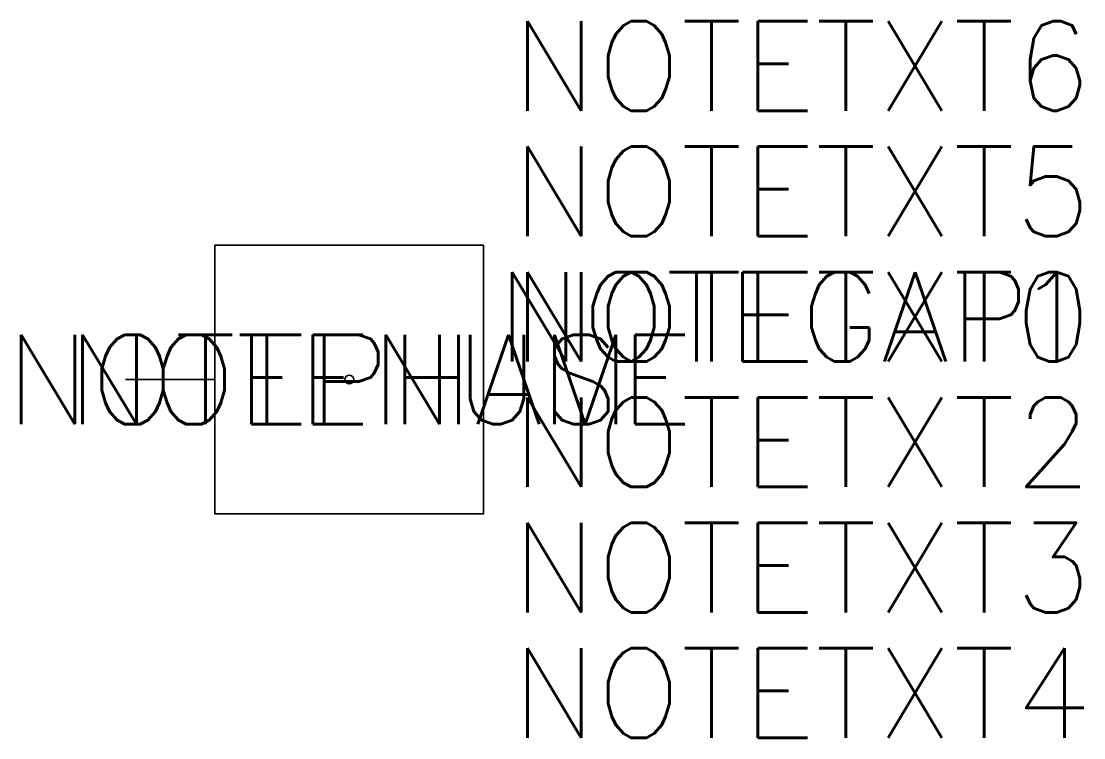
# Model space of a CAD drawing. Extents: x -1.2 to 10.7, y -4 to 4.
import ezdxf
from ezdxf.enums import TextEntityAlignment as Align

# ---------------------------------------------------------------- set-up
doc = ezdxf.new("R2010")
doc.units = 0
doc.header["$MEASUREMENT"] = 0
doc.layers.get('0').update_dxf_attribs({"lineweight": 35})
doc.layers.get('Defpoints').update_dxf_attribs({"lineweight": 35})
doc.styles.add('Simplex', font='simplex.shx')

msp = doc.modelspace()

# ---------------------------------------------------------------- texts
at = {"style": 'Simplex'}
for tag, p, s, flags in [('NOTETXT6', (4.32, 3), 'LINE 6 TEXT', 8), ('NOTETXT5', (4.32, 1.6), 'LINE 5 TEXT', 8), ('NOTETXT0', (4.32, 0.2), '', 9)]:
    msp.add_attdef(tag, p, s, height=1, dxfattribs=dict(at, flags=flags))
for tag, p, s in [('NOTEGAP', (4.15, 0.2), '%%u    '), ('NOTETXT1', (4.32, 0.2), '%%uLINE 1 TEXT')]:
    msp.add_attdef(tag, p, s, height=1, dxfattribs=at)
msp.add_attdef('NOTETXT2', text='%%oLINE 2 TEXT', height=1, dxfattribs=at).set_placement((4.32, -0.2), align=Align.TOP_LEFT)
at = {"style": 'Simplex', "flags": 8}
for tag, text, p in [('NOTETXT3', 'LINE 3 TEXT', (4.32, -1.6)), ('NOTETXT4', 'LINE 4 TEXT', (4.32, -3))]:
    msp.add_attdef(tag, text=text, height=1, dxfattribs=at).set_placement(p, align=Align.TOP_LEFT)

# ---------------------------------------------------------------- wipeouts: each hides what was drawn before it
msp.add_wipeout([(4, 1.5), (1, 1.5), (1, -1.5), (4, -1.5)])

# ---------------------------------------------------------------- next in the draw order: linework, layer by layer
msp.add_line((1, 0), (0, 0))
at = {"layer": 'Defpoints', "color": 253}
msp.add_circle((2.5, 0), 0.05, dxfattribs=at)

# ---------------------------------------------------------------- next in the draw order: wipeouts: each hides what was drawn before it
at = {"color": 253}
msp.add_wipeout([(4, 0.4), (3.99, 0.4), (3.99, -0.4), (4, -0.4)], dxfattribs=at)

# ---------------------------------------------------------------- next in the draw order: linework, layer by layer
msp.add_lwpolyline([(4, 1.5), (1, 1.5), (1, -1.5), (4, -1.5)], close=True)

# ---------------------------------------------------------------- next in the draw order: texts
at = {"style": 'Simplex', "flags": 9}
msp.add_attdef('NOTEPHASE', text='1', height=1, dxfattribs=at).set_placement((2.5, 0), align=Align.MIDDLE)
at = {"style": 'Simplex'}
msp.add_attdef('NOTENUM', text='XX', height=1, dxfattribs=at).set_placement((2.5, 0), align=Align.MIDDLE)

doc.saveas('drawing.dxf')
